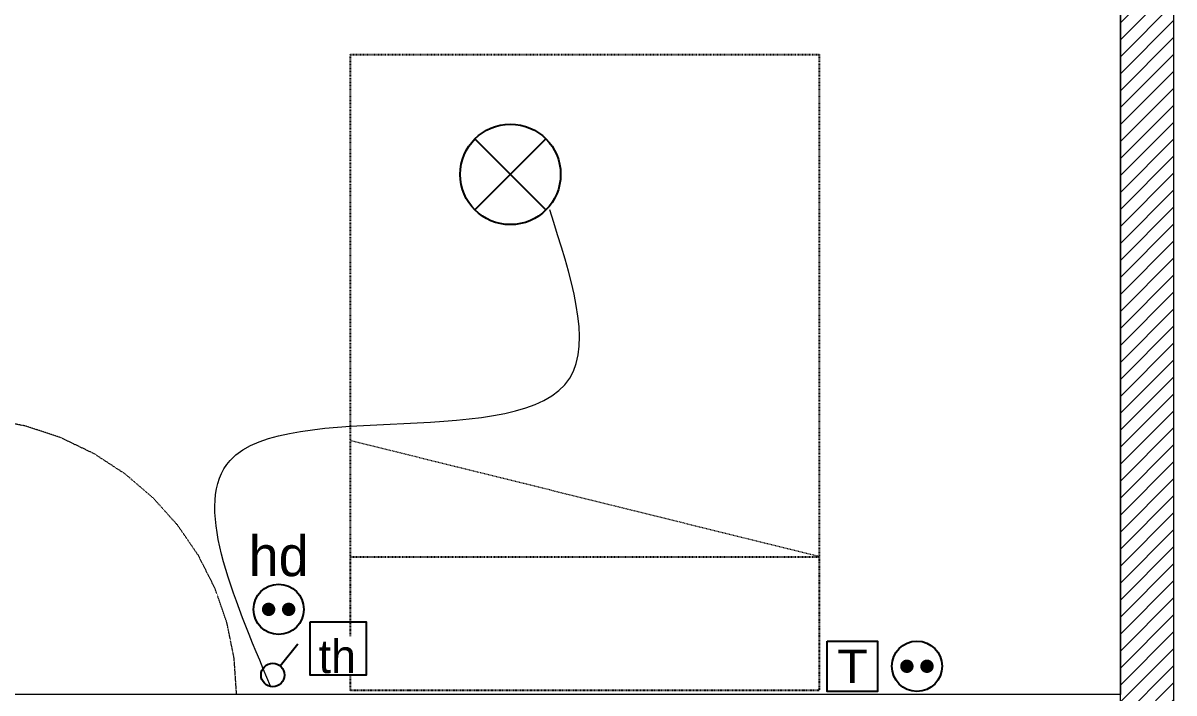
# Model space of a CAD drawing. Header units: centimetres. Extents: x 2191 to 12545, y -680 to 18662.
# Drawn here: x 8835.6 to 9179.4, y 9382.9 to 9583 of the extents above; entities that cross this region are included whole.
import ezdxf

# ---------------------------------------------------------------- set-up
doc = ezdxf.new("R2010")
doc.units = ezdxf.units.CM
doc.linetypes.add('Style de ligne -18', pattern=[0.164042, 0.054681, -0.109361])
doc.linetypes.add('VW-01', pattern=[0.41656, 0.20828, -0.20828])
for name, color, linetype in [('B GÈnÈral_Hatch', 252, 'Continuous'), ('B Général', 252, 'Continuous'), ('D SURFACES-shab', 252, 'Continuous')]:
    doc.layers.add(name, color=color, linetype=linetype)
doc.layers.add('prlm-ELEC-CFA', color=1, linetype='Continuous', lineweight=25)
doc.layers.add('prlm-ELEC-CFO', color=1, linetype='Continuous', lineweight=25)
doc.styles.add('prlm-elec-cfo', font='comic.ttf', dxfattribs={"height": 12})
doc.styles.get("Standard").update_dxf_attribs({"font": 'isocp.shx', "height": 15})

# ---------------------------------------------------------------- blocks, each defined once
blk = doc.blocks.new('xi.PTCE')
at = {"layer": 'prlm-ELEC-CFO', "color": 0}
for points in [[(-10.61, 10.61), (10.61, -10.61)], [(10.61, 10.61), (-10.61, -10.61)]]:
    blk.add_lwpolyline(points, dxfattribs=at)
at = {"layer": 'prlm-ELEC-CFO', "color": 0, "linetype": 'ByBlock'}
blk.add_circle((0, 0), 15, dxfattribs=at)
blk = doc.blocks.new('xi.SA')
at = {"layer": 'prlm-ELEC-CFO', "color": 0}
blk.add_lwpolyline([(0.2, -1.28), (5.5, 5.28)], dxfattribs=at)
blk.add_circle((-2, -4), 3.5, dxfattribs=at)
blk = doc.blocks.new('xi.PCHD')
at = {"color": 0, "lineweight": 5}
blk.add_wipeout([(-7.5, -7.5), (7.5, -7.5), (7.5, 7.5), (-7.5, 7.5)], dxfattribs=at).dxf.layer = 'prlm-ELEC-CFO'
at = {"layer": 'prlm-ELEC-CFO', "color": 0, "linetype": 'ByBlock', "lineweight": 5, "const_width": 2}
for points in [[(-4, 0, 1), (-2, 0, 1)], [(2, 0, 1), (4, 0, 1)]]:
    blk.add_lwpolyline(points, format="xyb", close=True, dxfattribs=at)
at = {"layer": 'prlm-ELEC-CFO', "color": 0, "linetype": 'ByBlock', "lineweight": -2}
blk.add_circle((0, 0), 7.5, dxfattribs=at)
blk = doc.blocks.new('xi.PC')
at = {"color": 0, "lineweight": 5}
blk.add_wipeout([(-7.5, -7.5), (7.5, -7.5), (7.5, 7.5), (-7.5, 7.5)], dxfattribs=at).dxf.layer = 'prlm-ELEC-CFO'
at = {"layer": 'prlm-ELEC-CFO', "color": 0, "linetype": 'ByBlock', "lineweight": 5, "const_width": 2}
for points in [[(-4, 0, 1), (-2, 0, 1)], [(2, 0, 1), (4, 0, 1)]]:
    blk.add_lwpolyline(points, format="xyb", close=True, dxfattribs=at)
at = {"layer": 'prlm-ELEC-CFO', "color": 0, "linetype": 'ByBlock', "lineweight": -2}
blk.add_circle((0, 0), 7.5, dxfattribs=at)
blk = doc.blocks.new('xi.TEL')
at = {"layer": 'prlm-ELEC-CFA', "color": 0, "linetype": 'ByBlock', "lineweight": -2, "flags": 128}
blk.add_lwpolyline([(-7.5, 7.5), (7.5, 7.5), (7.5, -7.5), (-7.5, -7.5)], close=True, dxfattribs=at)
at = {"layer": 'prlm-ELEC-CFA', "color": 0, "linetype": 'ByBlock', "insert": (0, 0), "char_height": 10, "width": 11.36, "attachment_point": 5}
blk.add_mtext('{\\fVerdana|b0|i0|c0|p34;T}', dxfattribs=at)
blk = doc.blocks.new('Groupe-127-1')
at = {"layer": 'B Général', "color": 7, "linetype": 'VW-01', "lineweight": 5}
blk.add_line((70, -114.99), (-70, -80.35), dxfattribs=at)
at = {"layer": 'B Général', "linetype": 'VW-01', "flags": 128}
for points in [[(-70, 35), (70, 35), (70, -155), (-70, -155)], [(-70, -114.99), (70, -114.99), (70, -155), (-70, -155)]]:
    blk.add_lwpolyline(points, close=True, dxfattribs=at)

msp = doc.modelspace()

# ---------------------------------------------------------------- hatches: boundary and pattern name
at = {"layer": 'B GÈnÈral_Hatch', "linetype": 'Continuous', "lineweight": 5}
h = msp.add_hatch(dxfattribs=at)
h.set_pattern_fill('50_BETON', style=0, pattern_type=2)
h.set_pattern_definition([(45, (-631.1073, 4809.0284), (2.4253472, -2.6458333), [])])
h.paths.add_polyline_path([(9163.38, 9918.42), (9163.38, 9109.34), (9179.38, 9091.34), (9179.38, 9918.42)])

# ---------------------------------------------------------------- linework, layer by layer
at = {"layer": 'B Général', "color": 7, "linetype": 'Continuous', "lineweight": 18}
for p, q in [((9179.38, 9091.34), (9179.38, 9918.42)), ((9163.38, 9109.34), (9163.38, 9692.42))]:
    msp.add_line(p, q, dxfattribs=at)
at = {"layer": 'B Général', "color": 7, "linetype": 'Continuous', "lineweight": 5}
for p, q in [((9179.38, 9091.34), (9179.38, 9918.42)), ((9163.38, 9109.34), (9163.38, 9692.42))]:
    msp.add_line(p, q, dxfattribs=at)
at = {"layer": 'B Général', "linetype": 'Style de ligne -18', "lineweight": 5, "flags": 128}
msp.add_lwpolyline([(8899.38, 9382.42), (8898.65, 9393.25), (8896.48, 9403.9), (8892.91, 9414.18), (8887.99, 9423.92), (8881.81, 9432.94), (8874.48, 9441.11), (8866.12, 9448.27), (8856.88, 9454.3), (8846.91, 9459.1), (8836.38, 9462.59), (8825.47, 9464.71), (8814.38, 9465.42)], dxfattribs=at)
at = {"layer": 'D SURFACES-shab', "color": 1, "lineweight": 18, "true_color": 0xff0000, "flags": 128}
msp.add_lwpolyline([(8798.5, 9692.42), (9163.38, 9692.42), (9163.38, 9382.42), (8798.5, 9382.42)], close=True, dxfattribs=at)
at = {"layer": 'prlm-ELEC-CFO', "lineweight": 13}
msp.add_spline([(8909.55, 9384.93), (8897.42, 9452.34), (8998.88, 9476.91), (8992.9, 9527.13)], degree=3, dxfattribs=at)

# ---------------------------------------------------------------- block references
at = {"layer": 'B Général'}
msp.add_blockref('Groupe-127-1', (9003.38, 9538.59), dxfattribs=at)
at = {"layer": 'prlm-ELEC-CFA'}
msp.add_blockref('xi.TEL', (9083.31, 9390.87), dxfattribs=at)
at = {"layer": 'prlm-ELEC-CFO'}
for name, p in [('xi.PTCE', (8981.18, 9537.76)), ('xi.SA', (8912.17, 9392.26))]:
    msp.add_blockref(name, p, dxfattribs=at)

# ---------------------------------------------------------------- next in the draw order: block references
for name, p in [('xi.PCHD', (8911.94, 9407.86)), ('xi.PC', (9102.6, 9390.87))]:
    msp.add_blockref(name, p, dxfattribs=at)

# ---------------------------------------------------------------- next in the draw order: texts
at = {"layer": 'prlm-ELEC-CFO', "lineweight": 20, "insert": (8929.47, 9393.77), "char_height": 10, "attachment_point": 5, "line_spacing_factor": 0.8, "style": 'prlm-elec-cfo', "bg_fill": 3, "box_fill_scale": 1.1, "bg_fill_color": 256, "bg_fill_transparency": 0}
msp.add_mtext('th', dxfattribs=at)

# ---------------------------------------------------------------- next in the draw order: linework, layer by layer
at = {"layer": 'prlm-ELEC-CFO', "lineweight": 25}
msp.add_lwpolyline([(8921.31, 9404.15), (8938.13, 9404.15), (8938.13, 9388.25), (8921.31, 9388.25)], close=True, dxfattribs=at)

# ---------------------------------------------------------------- next in the draw order: texts
at = {"layer": 'prlm-ELEC-CFO', "lineweight": 20, "insert": (8911.94, 9423.7), "char_height": 12, "attachment_point": 5, "line_spacing_factor": 0.8, "style": 'prlm-elec-cfo', "bg_fill": 3, "box_fill_scale": 1.1, "bg_fill_color": 256, "bg_fill_transparency": 0}
msp.add_mtext('hd', dxfattribs=at)

doc.saveas('drawing.dxf')
